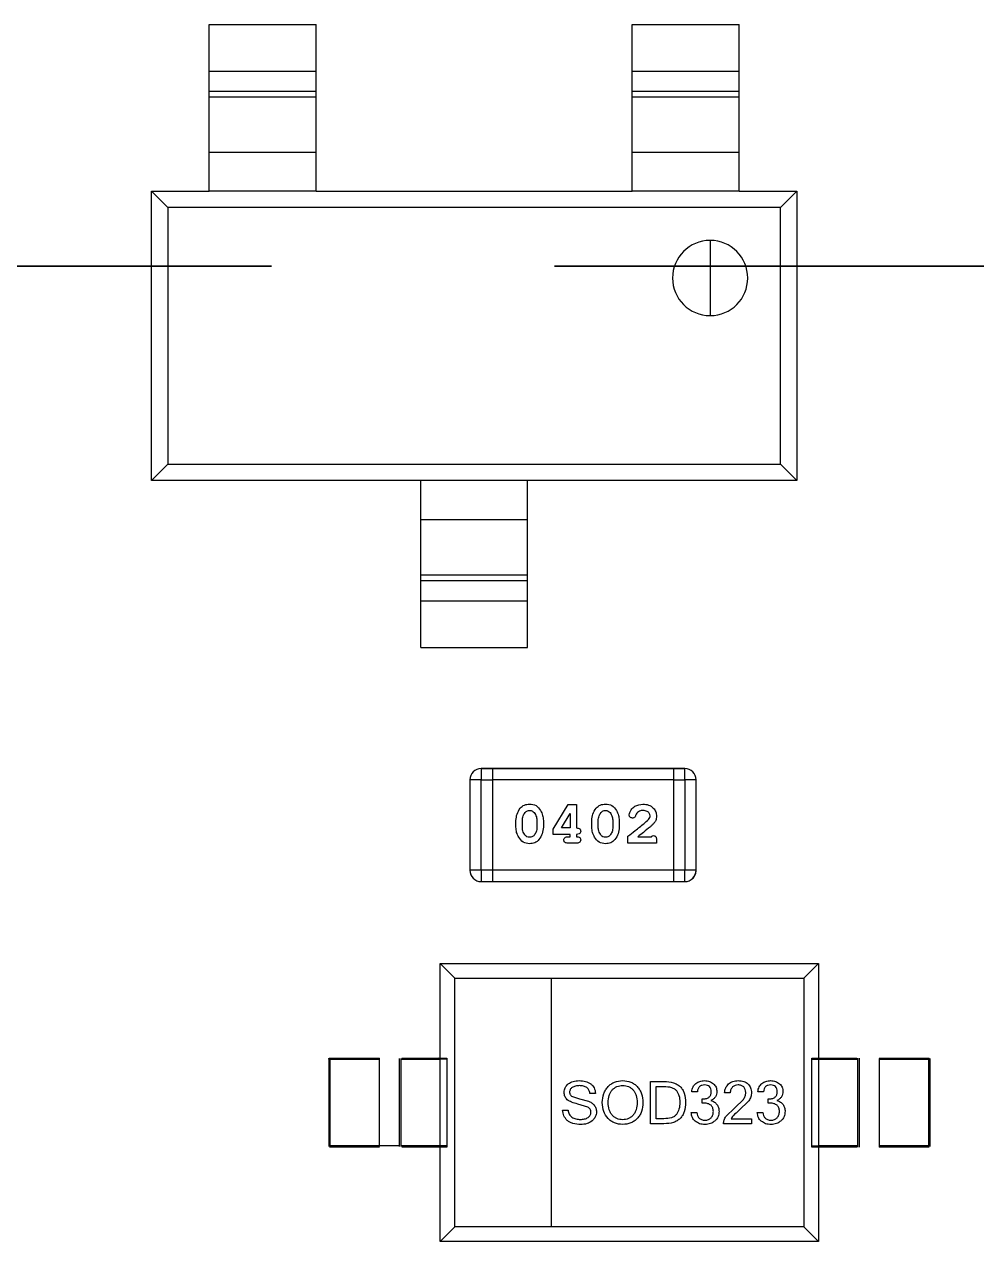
# Model space of a CAD drawing. Header units: millimetres. Extents: x 10 to 419, y 5 to 292.
# Drawn here: x 329.05 to 333.32, y 184.17 to 189.64 of the extents above; entities that cross this region are included whole.
import ezdxf

# ---------------------------------------------------------------- set-up
doc = ezdxf.new("R2010")
doc.units = ezdxf.units.MM
doc.linetypes.add('PHANTOM', pattern=[12.7, 6.35, -1.27, 1.27, -1.27, 1.27, -1.27])

msp = doc.modelspace()

# ---------------------------------------------------------------- linework, layer by layer
at = {"color": 7, "linetype": 'Continuous', "lineweight": 25}
for p, q in [((329.8761, 189.6383), (330.3561, 189.6383)), ((329.8761, 189.4286), (329.8761, 189.6383)), ((330.3561, 189.4286), (330.3561, 189.6383)), ((331.7761, 189.6383), (332.2561, 189.6383)), ((331.7761, 189.4286), (331.7761, 189.6383)), ((332.2561, 189.4286), (332.2561, 189.6383)), ((329.8761, 189.4286), (330.3561, 189.4286)), ((329.8761, 189.3377), (329.8761, 189.4286)), ((330.3561, 189.3377), (330.3561, 189.4286)), ((331.7761, 189.4286), (332.2561, 189.4286)), ((331.7761, 189.3377), (331.7761, 189.4286)), ((332.2561, 189.3377), (332.2561, 189.4286)), ((329.8761, 189.3377), (330.3561, 189.3377)), ((329.8761, 189.3125), (329.8761, 189.3377)), ((330.3561, 189.3125), (330.3561, 189.3377)), ((331.7761, 189.3377), (332.2561, 189.3377)), ((331.7761, 189.3125), (331.7761, 189.3377)), ((332.2561, 189.3125), (332.2561, 189.3377)), ((329.8761, 189.3125), (330.3561, 189.3125)), ((329.8761, 189.0635), (329.8761, 189.3125)), ((330.3561, 189.0635), (330.3561, 189.3125)), ((331.7761, 189.3125), (332.2561, 189.3125)), ((331.7761, 189.0635), (331.7761, 189.3125)), ((332.2561, 189.0635), (332.2561, 189.3125)), ((329.8761, 189.0635), (330.3561, 189.0635)), ((329.8761, 188.8883), (329.8761, 189.0635)), ((330.3561, 188.8883), (330.3561, 189.0635)), ((331.7761, 189.0635), (332.2561, 189.0635)), ((331.7761, 188.8883), (331.7761, 189.0635)), ((332.2561, 188.8883), (332.2561, 189.0635)), ((329.6898, 188.8145), (329.6161, 188.8883)), ((329.6161, 188.8883), (329.8761, 188.8883)), ((329.6161, 187.5883), (329.6161, 188.8883)), ((330.3561, 188.8883), (329.8761, 188.8883)), ((330.3561, 188.8883), (331.7761, 188.8883)), ((332.2561, 188.8883), (331.7761, 188.8883)), ((332.2561, 188.8883), (332.5161, 188.8883)), ((332.5161, 188.8883), (332.4423, 188.8145)), ((332.5161, 188.8883), (332.5161, 187.5883)), ((332.4423, 188.8145), (329.6898, 188.8145)), ((329.6898, 188.8145), (329.6898, 187.6621)), ((332.4423, 187.6621), (332.4423, 188.8145)), ((332.1261, 188.6672), (332.1261, 188.3294)), ((329.6898, 187.6621), (329.6161, 187.5883)), ((329.6898, 187.6621), (332.4423, 187.6621)), ((332.5161, 187.5883), (332.4423, 187.6621)), ((330.8261, 187.5883), (329.6161, 187.5883)), ((331.3061, 187.5883), (330.8261, 187.5883)), ((330.8261, 187.4131), (330.8261, 187.5883)), ((332.5161, 187.5883), (331.3061, 187.5883)), ((331.3061, 187.4131), (331.3061, 187.5883)), ((330.8261, 187.4131), (331.3061, 187.4131)), ((330.8261, 187.1641), (330.8261, 187.4131)), ((331.3061, 187.1641), (331.3061, 187.4131)), ((330.8261, 187.1641), (331.3061, 187.1641)), ((330.8261, 187.1389), (330.8261, 187.1641)), ((331.3061, 187.1389), (331.3061, 187.1641)), ((330.8261, 187.1389), (331.3061, 187.1389)), ((330.8261, 187.048), (330.8261, 187.1389)), ((331.3061, 187.048), (331.3061, 187.1389)), ((330.8261, 187.048), (331.3061, 187.048)), ((330.8261, 186.8383), (330.8261, 187.048)), ((331.3061, 186.8383), (331.3061, 187.048)), ((330.8261, 186.8383), (331.3061, 186.8383)), ((331.0979, 186.2939), (331.0979, 186.2431)), ((331.1487, 186.2939), (331.0979, 186.2939)), ((331.0979, 186.2939), (331.1487, 186.2939)), ((331.9615, 186.2939), (331.1487, 186.2939)), ((331.1487, 186.2939), (331.1487, 186.2431)), ((331.1487, 186.2939), (331.9615, 186.2939)), ((332.0123, 186.2939), (331.9615, 186.2939)), ((331.9615, 186.2939), (331.9615, 186.2431)), ((331.9615, 186.2939), (332.0123, 186.2939)), ((332.0123, 186.2431), (332.0123, 186.2939)), ((331.0979, 186.2431), (331.0471, 186.2431)), ((331.0471, 186.2431), (331.0471, 185.8367)), ((331.0979, 185.8367), (331.0979, 186.2431)), ((331.0979, 186.2431), (331.1487, 186.2431)), ((331.9615, 186.2431), (331.1487, 186.2431)), ((331.1487, 186.2431), (331.1487, 185.8367)), ((331.9615, 186.2431), (332.0123, 186.2431)), ((331.9615, 186.2431), (331.9615, 185.8367)), ((332.0631, 186.2431), (332.0123, 186.2431)), ((332.0123, 186.2431), (332.0123, 185.8367)), ((332.0631, 185.8367), (332.0631, 186.2431)), ((331.4214, 186.022), (331.4884, 186.1317)), ((331.4884, 186.1317), (331.5263, 186.1317)), ((331.5263, 186.1317), (331.5263, 186.0268)), ((331.2536, 186.0304), (331.2536, 186.0599)), ((331.2824, 186.0308), (331.2824, 186.0595)), ((331.348, 186.0595), (331.348, 186.0308)), ((331.3768, 186.0599), (331.3768, 186.0304)), ((331.4577, 186.0268), (331.4974, 186.0919)), ((331.4974, 186.0919), (331.4974, 186.0268)), ((331.5944, 186.0304), (331.5944, 186.0599)), ((331.6233, 186.0308), (331.6233, 186.0595)), ((331.6888, 186.0595), (331.6888, 186.0308)), ((331.7177, 186.0599), (331.7177, 186.0304)), ((331.4214, 185.998), (331.4214, 186.022)), ((331.4974, 185.998), (331.4214, 185.998)), ((331.4974, 186.0268), (331.4577, 186.0268)), ((331.4974, 185.9875), (331.4974, 185.998)), ((331.5263, 185.998), (331.5263, 185.9875)), ((331.4869, 185.9875), (331.4974, 185.9875)), ((331.5263, 185.9586), (331.4869, 185.9586)), ((331.757, 185.9586), (331.757, 185.9901)), ((331.8855, 185.9586), (331.757, 185.9586)), ((331.8016, 185.9875), (331.8619, 185.9875)), ((331.8855, 185.9717), (331.8855, 185.9586)), ((331.0979, 185.8367), (331.0471, 185.8367)), ((331.1487, 185.8367), (331.0979, 185.8367)), ((331.0979, 185.8367), (331.0979, 185.7859)), ((331.9615, 185.8367), (331.1487, 185.8367)), ((331.1487, 185.8367), (331.1487, 185.7859)), ((332.0123, 185.8367), (331.9615, 185.8367)), ((331.9615, 185.8367), (331.9615, 185.7859)), ((332.0631, 185.8367), (332.0123, 185.8367)), ((332.0123, 185.7859), (332.0123, 185.8367)), ((331.0979, 185.7859), (331.1487, 185.7859)), ((331.1487, 185.7859), (331.9615, 185.7859)), ((331.9615, 185.7859), (332.0123, 185.7859)), ((330.9791, 185.3517), (330.913, 185.4178)), ((330.913, 185.4178), (332.613, 185.4178)), ((330.913, 184.9928), (330.913, 185.4178)), ((332.5469, 185.3517), (332.613, 185.4178)), ((332.613, 185.4178), (332.613, 184.9928)), ((330.9791, 185.3517), (331.413, 185.3517)), ((330.9791, 184.2339), (330.9791, 185.3517)), ((331.413, 184.2339), (331.413, 185.3517)), ((331.413, 185.3517), (332.5469, 185.3517)), ((332.5469, 185.3517), (332.5469, 184.2339)), ((330.413, 184.9898), (330.413, 184.5954)), ((330.416, 184.9928), (330.641, 184.9928)), ((330.416, 184.9878), (330.641, 184.9878)), ((330.418, 184.9898), (330.418, 184.5954)), ((330.641, 184.5953), (330.641, 184.9928)), ((330.7285, 184.9903), (330.7285, 184.5953)), ((330.7365, 184.9903), (330.7365, 184.5953)), ((330.7365, 184.9878), (330.9115, 184.9878)), ((330.9115, 184.9878), (330.9065, 184.9928)), ((330.9115, 184.9928), (330.943, 184.9928)), ((330.9115, 184.9903), (330.9115, 184.5942)), ((330.9439, 184.9878), (330.9115, 184.9878)), ((330.913, 184.9878), (330.913, 184.9928)), ((330.943, 184.9928), (330.9439, 184.9878)), ((330.9439, 184.9878), (330.9439, 184.5978)), ((332.5822, 184.9878), (332.583, 184.9928)), ((332.5822, 184.5978), (332.5822, 184.9878)), ((332.5822, 184.9878), (332.6145, 184.9878)), ((332.583, 184.9928), (332.6145, 184.9928)), ((332.6145, 184.5953), (332.6145, 184.9913)), ((332.6145, 184.9878), (332.7895, 184.9878)), ((332.7895, 184.5928), (332.7895, 184.9928)), ((332.7975, 184.5928), (332.7975, 184.9928)), ((332.885, 184.9928), (333.1103, 184.9928)), ((332.885, 184.9903), (332.885, 184.5928)), ((332.885, 184.9878), (333.1103, 184.9878)), ((333.1031, 184.9878), (333.1129, 184.9878)), ((333.108, 184.5958), (333.108, 184.9902)), ((333.113, 184.9902), (333.113, 184.5958)), ((331.858, 184.6973), (331.858, 184.8882)), ((331.858, 184.8882), (331.9185, 184.8882)), ((331.8832, 184.8656), (331.9179, 184.8656)), ((331.8832, 184.72), (331.8832, 184.8656)), ((331.5038, 184.8218), (331.5386, 184.8102)), ((331.5386, 184.8102), (331.579, 184.7992)), ((331.6108, 184.8342), (331.5862, 184.8342)), ((332.0686, 184.8418), (332.0433, 184.8418)), ((332.0897, 184.7904), (332.0897, 184.8095)), ((332.0897, 184.8095), (332.0953, 184.8095)), ((332.2157, 184.8363), (332.1903, 184.8363)), ((332.2362, 184.7698), (332.2757, 184.8069)), ((332.3002, 184.801), (332.2547, 184.7567)), ((332.3653, 184.8418), (332.34, 184.8418)), ((332.3864, 184.8095), (332.392, 184.8095)), ((332.3864, 184.7904), (332.3864, 184.8095)), ((331.4633, 184.7586), (331.4876, 184.7586)), ((331.5773, 184.7722), (331.5311, 184.7863)), ((332.0409, 184.7477), (332.0663, 184.7477)), ((332.0991, 184.7904), (332.0897, 184.7904)), ((332.1965, 184.7307), (332.2362, 184.7698)), ((332.3376, 184.7477), (332.363, 184.7477)), ((332.3958, 184.7904), (332.3864, 184.7904)), ((331.9185, 184.6973), (331.858, 184.6973)), ((331.9179, 184.72), (331.8832, 184.72)), ((332.3122, 184.6973), (332.1857, 184.6973)), ((332.22, 184.72), (332.3122, 184.72)), ((332.3122, 184.72), (332.3122, 184.6973)), ((330.4229, 184.5978), (330.4131, 184.5978)), ((330.641, 184.5978), (330.4157, 184.5978)), ((330.641, 184.5928), (330.4157, 184.5928)), ((330.7285, 184.5978), (330.641, 184.5978)), ((330.9115, 184.5978), (330.7365, 184.5978)), ((330.9439, 184.5978), (330.9115, 184.5978)), ((330.943, 184.5928), (330.9115, 184.5928)), ((330.913, 184.5928), (330.913, 184.5978)), ((330.913, 184.1678), (330.913, 184.5928)), ((330.9439, 184.5978), (330.943, 184.5928)), ((332.583, 184.5928), (332.5822, 184.5978)), ((332.5822, 184.5978), (332.6145, 184.5978)), ((332.6145, 184.5928), (332.583, 184.5928)), ((332.613, 184.5928), (332.613, 184.1678)), ((332.7895, 184.5978), (332.6145, 184.5978)), ((333.11, 184.5978), (332.885, 184.5978)), ((333.11, 184.5928), (332.885, 184.5928)), ((333.1031, 184.5978), (333.1129, 184.5978)), ((330.913, 184.1678), (330.9791, 184.2339)), ((331.413, 184.2339), (330.9791, 184.2339)), ((332.5469, 184.2339), (331.413, 184.2339)), ((332.5469, 184.2339), (332.613, 184.1678)), ((332.613, 184.1678), (330.913, 184.1678))]:
    msp.add_line(p, q, dxfattribs=at)
at = {"color": 7, "linetype": 'PHANTOM', "lineweight": 35}
msp.add_line((413.9762, 188.5511), (17.1762, 188.5511), dxfattribs=at)
at = {"color": 7, "linetype": 'Continuous', "lineweight": 25}
for centre, radius, start, end in [((332.1261, 188.4983), 0.1689, 90, 270), ((332.1261, 188.4983), 0.1689, 270, 90), ((331.0979, 186.2431), 0.0508, 90, 180), ((331.0979, 186.2431), 0.0508, 90, 180), ((332.0123, 186.2431), 0.0508, 0, 90), ((332.0123, 186.2431), 0.0508, 0, 90), ((331.0979, 185.8367), 0.0508, 180, 270), ((332.0123, 185.8367), 0.0508, 270, 0)]:
    msp.add_arc(centre, radius, start, end, dxfattribs=at)
for points, knots in [([(331.2536, 186.0599), (331.2547, 186.0699), (331.257, 186.0899), (331.2706, 186.1148), (331.2911, 186.1321), (331.307, 186.1336), (331.3149, 186.1343)], [0, 0, 0, 0, 0.2802329, 0.5607804, 0.7801634, 1, 1, 1, 1]), ([(331.2536, 186.0599), (331.2547, 186.0699), (331.257, 186.0899), (331.2706, 186.1148), (331.2911, 186.1321), (331.307, 186.1336), (331.3149, 186.1343)], [0, 0, 0, 0, 0.280233, 0.56078, 0.780163, 1, 1, 1, 1]), ([(331.3149, 186.1343), (331.3252, 186.1331), (331.3458, 186.1308), (331.3636, 186.1069), (331.3749, 186.0838), (331.3762, 186.0679), (331.3768, 186.0599)], [0, 0, 0, 0, 0.278653, 0.558132, 0.779122, 1, 1, 1, 1]), ([(331.3149, 186.1343), (331.3252, 186.1331), (331.3458, 186.1308), (331.3636, 186.1069), (331.3749, 186.0838), (331.3762, 186.0679), (331.3768, 186.0599)], [0, 0, 0, 0, 0.278653, 0.558132, 0.779122, 1, 1, 1, 1]), ([(331.5944, 186.0599), (331.5956, 186.0699), (331.5978, 186.0899), (331.6114, 186.1148), (331.6319, 186.1321), (331.6478, 186.1336), (331.6558, 186.1343)], [0, 0, 0, 0, 0.280233, 0.56078, 0.780163, 1, 1, 1, 1]), ([(331.5944, 186.0599), (331.5956, 186.0699), (331.5978, 186.0899), (331.6114, 186.1148), (331.6319, 186.1321), (331.6478, 186.1336), (331.6558, 186.1343)], [0, 0, 0, 0, 0.280233, 0.56078, 0.780163, 1, 1, 1, 1]), ([(331.6558, 186.1343), (331.6661, 186.1331), (331.6867, 186.1308), (331.7044, 186.1069), (331.7158, 186.0838), (331.717, 186.0679), (331.7177, 186.0599)], [0, 0, 0, 0, 0.2786531, 0.5581323, 0.7791225, 1, 1, 1, 1]), ([(331.6558, 186.1343), (331.6661, 186.1331), (331.6867, 186.1308), (331.7044, 186.1069), (331.7158, 186.0838), (331.717, 186.0679), (331.7177, 186.0599)], [0, 0, 0, 0, 0.278653, 0.558132, 0.779122, 1, 1, 1, 1]), ([(331.7622, 186.0854), (331.7644, 186.0932), (331.7687, 186.1088), (331.7909, 186.1294), (331.8117, 186.1325), (331.8243, 186.1343)], [0, 0, 0, 0, 0.279813, 0.560624, 1, 1, 1, 1]), ([(331.8243, 186.1343), (331.8329, 186.1336), (331.8501, 186.1322), (331.8703, 186.1183), (331.8834, 186.0999), (331.8848, 186.0864), (331.8855, 186.0797)], [0, 0, 0, 0, 0.280289, 0.559837, 0.779945, 1, 1, 1, 1]), ([(331.2824, 186.0595), (331.2829, 186.0669), (331.2838, 186.0801), (331.2912, 186.091), (331.2945, 186.0958)], [0, 0, 0, 0, 0.559873, 1, 1, 1, 1]), ([(331.2945, 186.0958), (331.2978, 186.0989), (331.3036, 186.1045), (331.3116, 186.1052), (331.3151, 186.1055)], [0, 0, 0, 0, 0.558894, 1, 1, 1, 1]), ([(331.3151, 186.1055), (331.3195, 186.1051), (331.3273, 186.1044), (331.3329, 186.099), (331.3353, 186.0967)], [0, 0, 0, 0, 0.559719, 1, 1, 1, 1]), ([(331.3353, 186.0967), (331.3394, 186.0903), (331.3468, 186.0789), (331.3476, 186.0654), (331.348, 186.0595)], [0, 0, 0, 0, 0.5592349, 1, 1, 1, 1]), ([(331.6233, 186.0595), (331.6238, 186.0669), (331.6247, 186.0801), (331.6321, 186.091), (331.6354, 186.0958)], [0, 0, 0, 0, 0.559873, 1, 1, 1, 1]), ([(331.6354, 186.0958), (331.6386, 186.0989), (331.6445, 186.1045), (331.6524, 186.1052), (331.656, 186.1055)], [0, 0, 0, 0, 0.558894, 1, 1, 1, 1]), ([(331.656, 186.1055), (331.6603, 186.1051), (331.6681, 186.1044), (331.6737, 186.099), (331.6762, 186.0967)], [0, 0, 0, 0, 0.5597193, 1, 1, 1, 1]), ([(331.6762, 186.0967), (331.6803, 186.0903), (331.6876, 186.0789), (331.6885, 186.0654), (331.6888, 186.0595)], [0, 0, 0, 0, 0.559235, 1, 1, 1, 1]), ([(331.757, 185.9901), (331.7676, 185.9983), (331.7852, 186.0118), (331.8093, 186.031), (331.8296, 186.0473), (331.8423, 186.0591), (331.8487, 186.0651)], [0, 0, 0, 0, 0.3400314, 0.5600511, 0.7800684, 1, 1, 1, 1]), ([(331.757, 185.9901), (331.7676, 185.9983), (331.7852, 186.0118), (331.8093, 186.031), (331.8296, 186.0473), (331.8423, 186.0591), (331.8487, 186.0651)], [0, 0, 0, 0, 0.340031, 0.560051, 0.780068, 1, 1, 1, 1]), ([(331.7769, 186.0714), (331.7748, 186.0716), (331.7706, 186.0721), (331.7659, 186.0759), (331.7628, 186.0805), (331.7624, 186.0838), (331.7622, 186.0854)], [0, 0, 0, 0, 0.279504, 0.559316, 0.779773, 1, 1, 1, 1]), ([(331.7911, 186.0823), (331.7904, 186.0806), (331.7891, 186.0773), (331.7856, 186.0735), (331.7812, 186.0716), (331.7784, 186.0715), (331.7769, 186.0714)], [0, 0, 0, 0, 0.280502, 0.559573, 0.77954, 1, 1, 1, 1]), ([(331.7993, 186.0965), (331.7973, 186.0941), (331.7938, 186.0898), (331.7919, 186.0846), (331.7911, 186.0823)], [0, 0, 0, 0, 0.559298, 1, 1, 1, 1]), ([(331.8241, 186.1055), (331.819, 186.1051), (331.8099, 186.1043), (331.8026, 186.0989), (331.7993, 186.0965)], [0, 0, 0, 0, 0.559769, 1, 1, 1, 1]), ([(331.8566, 186.0812), (331.8557, 186.0854), (331.8539, 186.0937), (331.8415, 186.1037), (331.8307, 186.1048), (331.8241, 186.1055)], [0, 0, 0, 0, 0.278618, 0.559765, 1, 1, 1, 1]), ([(331.8487, 186.0651), (331.851, 186.0677), (331.8552, 186.0724), (331.8562, 186.0785), (331.8566, 186.0812)], [0, 0, 0, 0, 0.560979, 1, 1, 1, 1]), ([(331.8855, 186.0797), (331.8848, 186.0732), (331.8838, 186.0625), (331.8755, 186.0499), (331.8669, 186.0409), (331.8606, 186.0353), (331.8575, 186.0325)], [0, 0, 0, 0, 0.338889, 0.558801, 0.779364, 1, 1, 1, 1]), ([(331.3153, 185.956), (331.305, 185.9572), (331.2844, 185.9595), (331.2667, 185.9834), (331.2554, 186.0066), (331.2542, 186.0224), (331.2536, 186.0304)], [0, 0, 0, 0, 0.278665, 0.558122, 0.779114, 1, 1, 1, 1]), ([(331.2952, 185.9937), (331.291, 186), (331.2836, 186.0114), (331.2828, 186.0249), (331.2824, 186.0308)], [0, 0, 0, 0, 0.559159, 1, 1, 1, 1]), ([(331.2952, 185.9937), (331.291, 186), (331.2836, 186.0114), (331.2828, 186.0249), (331.2824, 186.0308)], [0, 0, 0, 0, 0.559159, 1, 1, 1, 1]), ([(331.3768, 186.0304), (331.3757, 186.0204), (331.3734, 186.0004), (331.3598, 185.9754), (331.3392, 185.9583), (331.3233, 185.9568), (331.3153, 185.956)], [0, 0, 0, 0, 0.280233, 0.560818, 0.780182, 1, 1, 1, 1]), ([(331.348, 186.0308), (331.3474, 186.0234), (331.3465, 186.0102), (331.3391, 185.9993), (331.3359, 185.9945)], [0, 0, 0, 0, 0.559888, 1, 1, 1, 1]), ([(331.348, 186.0308), (331.3474, 186.0234), (331.3465, 186.0102), (331.3391, 185.9993), (331.3359, 185.9945)], [0, 0, 0, 0, 0.559888, 1, 1, 1, 1]), ([(331.5263, 186.0268), (331.5287, 186.0267), (331.5337, 186.0265), (331.5401, 186.0236), (331.544, 186.0182), (331.5444, 186.0143), (331.5446, 186.0124)], [0, 0, 0, 0, 0.280975, 0.560088, 0.779862, 1, 1, 1, 1]), ([(331.5446, 186.0124), (331.5443, 186.0099), (331.5437, 186.0049), (331.5367, 185.9984), (331.5302, 185.9981), (331.5263, 185.998)], [0, 0, 0, 0, 0.280064, 0.559335, 1, 1, 1, 1]), ([(331.6562, 185.956), (331.6459, 185.9572), (331.6253, 185.9595), (331.6075, 185.9834), (331.5963, 186.0066), (331.595, 186.0224), (331.5944, 186.0304)], [0, 0, 0, 0, 0.278665, 0.558122, 0.779114, 1, 1, 1, 1]), ([(331.636, 185.9937), (331.6319, 186), (331.6245, 186.0114), (331.6236, 186.0249), (331.6233, 186.0308)], [0, 0, 0, 0, 0.559159, 1, 1, 1, 1]), ([(331.636, 185.9937), (331.6319, 186), (331.6245, 186.0114), (331.6236, 186.0249), (331.6233, 186.0308)], [0, 0, 0, 0, 0.559159, 1, 1, 1, 1]), ([(331.7177, 186.0304), (331.7165, 186.0204), (331.7143, 186.0004), (331.7006, 185.9754), (331.68, 185.9583), (331.6641, 185.9568), (331.6562, 185.956)], [0, 0, 0, 0, 0.280233, 0.560818, 0.780182, 1, 1, 1, 1]), ([(331.6888, 186.0308), (331.6883, 186.0234), (331.6874, 186.0102), (331.68, 185.9993), (331.6767, 185.9945)], [0, 0, 0, 0, 0.559888, 1, 1, 1, 1]), ([(331.6888, 186.0308), (331.6883, 186.0234), (331.6874, 186.0102), (331.68, 185.9993), (331.6767, 185.9945)], [0, 0, 0, 0, 0.559888, 1, 1, 1, 1]), ([(331.8575, 186.0325), (331.8472, 186.024), (331.8288, 186.0087), (331.8099, 185.994), (331.8016, 185.9875)], [0, 0, 0, 0, 0.559982, 1, 1, 1, 1]), ([(331.3154, 185.9849), (331.311, 185.9852), (331.3032, 185.9859), (331.2976, 185.9913), (331.2952, 185.9937)], [0, 0, 0, 0, 0.559767, 1, 1, 1, 1]), ([(331.3154, 185.9849), (331.311, 185.9852), (331.3032, 185.9859), (331.2976, 185.9913), (331.2952, 185.9937)], [0, 0, 0, 0, 0.559767, 1, 1, 1, 1]), ([(331.3359, 185.9945), (331.3326, 185.9914), (331.3268, 185.9858), (331.3189, 185.9852), (331.3154, 185.9849)], [0, 0, 0, 0, 0.55887, 1, 1, 1, 1]), ([(331.3359, 185.9945), (331.3326, 185.9914), (331.3268, 185.9858), (331.3189, 185.9852), (331.3154, 185.9849)], [0, 0, 0, 0, 0.55887, 1, 1, 1, 1]), ([(331.4686, 185.9731), (331.4689, 185.9755), (331.4695, 185.9805), (331.4765, 185.9869), (331.483, 185.9873), (331.4869, 185.9875)], [0, 0, 0, 0, 0.280041, 0.559337, 1, 1, 1, 1]), ([(331.4869, 185.9586), (331.4845, 185.9587), (331.4795, 185.9589), (331.473, 185.9618), (331.4692, 185.9672), (331.4688, 185.9711), (331.4686, 185.9731)], [0, 0, 0, 0, 0.280947, 0.560058, 0.77987, 1, 1, 1, 1]), ([(331.5263, 185.9875), (331.5287, 185.9874), (331.5337, 185.9872), (331.5401, 185.9843), (331.544, 185.9789), (331.5444, 185.975), (331.5446, 185.9731)], [0, 0, 0, 0, 0.280975, 0.560088, 0.779862, 1, 1, 1, 1]), ([(331.5446, 185.9731), (331.5443, 185.9706), (331.5437, 185.9656), (331.5367, 185.9591), (331.5302, 185.9588), (331.5263, 185.9586)], [0, 0, 0, 0, 0.2800636, 0.5593346, 1, 1, 1, 1]), ([(331.6562, 185.9849), (331.6519, 185.9852), (331.644, 185.9859), (331.6385, 185.9913), (331.636, 185.9937)], [0, 0, 0, 0, 0.559767, 1, 1, 1, 1]), ([(331.6562, 185.9849), (331.6519, 185.9852), (331.644, 185.9859), (331.6385, 185.9913), (331.636, 185.9937)], [0, 0, 0, 0, 0.559767, 1, 1, 1, 1]), ([(331.6767, 185.9945), (331.6735, 185.9914), (331.6677, 185.9858), (331.6598, 185.9852), (331.6562, 185.9849)], [0, 0, 0, 0, 0.55887, 1, 1, 1, 1]), ([(331.6767, 185.9945), (331.6735, 185.9914), (331.6677, 185.9858), (331.6598, 185.9852), (331.6562, 185.9849)], [0, 0, 0, 0, 0.55887, 1, 1, 1, 1]), ([(331.8619, 185.9875), (331.8633, 185.989), (331.8659, 185.9916), (331.8695, 185.9924), (331.871, 185.9927)], [0, 0, 0, 0, 0.56148, 1, 1, 1, 1]), ([(331.8619, 185.9875), (331.8633, 185.989), (331.8659, 185.9916), (331.8695, 185.9924), (331.871, 185.9927)], [0, 0, 0, 0, 0.56148, 1, 1, 1, 1]), ([(331.871, 185.9927), (331.8735, 185.9924), (331.8771, 185.992), (331.881, 185.9889), (331.8852, 185.983), (331.8853, 185.9767), (331.8855, 185.9717)], [0, 0, 0, 0, 0.2491976, 0.3747889, 0.5005875, 1, 1, 1, 1]), ([(331.871, 185.9927), (331.8735, 185.9924), (331.8771, 185.992), (331.881, 185.9889), (331.8852, 185.983), (331.8853, 185.9767), (331.8855, 185.9717)], [0, 0, 0, 0, 0.2491976, 0.3747889, 0.5005875, 1, 1, 1, 1]), ([(332.031, 185.7896), (332.0313, 185.7897), (332.0351, 185.7908), (332.0415, 185.7949), (332.0495, 185.8016), (332.0557, 185.8099), (332.0601, 185.8189), (332.0626, 185.8281), (332.0629, 185.8339), (332.0631, 185.8367)], [0, 0, 0, 0, 0.017775, 0.191787, 0.36605, 0.537057, 0.701169, 0.855769, 1, 1, 1, 1]), ([(330.413, 184.9878), (330.4131, 184.9884), (330.4132, 184.9894), (330.4138, 184.9905), (330.4145, 184.9913), (330.4153, 184.992), (330.4164, 184.9926), (330.4174, 184.9927), (330.418, 184.9928)], [0, 0, 0, 0, 0.239457, 0.368361, 0.5, 0.631639, 0.760543, 1, 1, 1, 1]), ([(330.418, 184.9878), (330.4174, 184.9878), (330.4164, 184.9878), (330.4153, 184.9878), (330.4145, 184.9878), (330.4138, 184.9878), (330.4132, 184.9878), (330.4131, 184.9878), (330.413, 184.9878)], [0, 0, 0, 0, 0.239457, 0.368361, 0.5, 0.631639, 0.760543, 1, 1, 1, 1]), ([(330.418, 184.9928), (330.418, 184.9927), (330.418, 184.9926), (330.418, 184.992), (330.418, 184.9913), (330.418, 184.9905), (330.418, 184.9894), (330.418, 184.9884), (330.418, 184.9878)], [0, 0, 0, 0, 0.239457, 0.368361, 0.5, 0.631639, 0.760543, 1, 1, 1, 1]), ([(330.7415, 184.9928), (330.7443, 184.9928), (330.7499, 184.9928), (330.7897, 184.9928), (330.8448, 184.9928), (330.8891, 184.9928), (330.9115, 184.9928)], [0, 0, 0, 0, 0.249761, 0.499759, 0.747024, 1, 1, 1, 1]), ([(332.6145, 184.9928), (332.6366, 184.9928), (332.6808, 184.9928), (332.736, 184.9928), (332.7765, 184.9928), (332.7818, 184.9928), (332.7845, 184.9928)], [0, 0, 0, 0, 0.249761, 0.499759, 0.747024, 1, 1, 1, 1]), ([(333.108, 184.9928), (333.108, 184.9927), (333.1081, 184.9926), (333.1084, 184.9919), (333.1087, 184.9912), (333.109, 184.9907), (333.1094, 184.9901), (333.1098, 184.9896), (333.1103, 184.9891), (333.1109, 184.9887), (333.1114, 184.9884), (333.1121, 184.988), (333.1128, 184.9878), (333.113, 184.9878), (333.113, 184.9878)], [0, 0, 0, 0, 0.1359589, 0.2663323, 0.327837, 0.3864671, 0.4426667, 0.4973661, 0.5518595, 0.607569, 0.6657452, 0.7272015, 0.859547, 1, 1, 1, 1]), ([(331.4699, 184.8386), (331.4702, 184.8423), (331.4707, 184.8495), (331.4745, 184.8598), (331.4803, 184.8691), (331.4857, 184.8741), (331.4885, 184.8766)], [0, 0, 0, 0, 0.2534315, 0.4963927, 0.7412245, 1, 1, 1, 1]), ([(331.4885, 184.8766), (331.4955, 184.8809), (331.5106, 184.8899), (331.5283, 184.8909), (331.5377, 184.8915)], [0, 0, 0, 0, 0.468216, 1, 1, 1, 1]), ([(331.5061, 184.8609), (331.5044, 184.8595), (331.5012, 184.8567), (331.4977, 184.8516), (331.4953, 184.8459), (331.4948, 184.8419), (331.4945, 184.8398)], [0, 0, 0, 0, 0.261735, 0.507784, 0.749801, 1, 1, 1, 1]), ([(331.5387, 184.8688), (331.5326, 184.8685), (331.5212, 184.868), (331.5109, 184.8631), (331.5061, 184.8609)], [0, 0, 0, 0, 0.535871, 1, 1, 1, 1]), ([(331.5377, 184.8915), (331.5476, 184.891), (331.5662, 184.89), (331.5823, 184.8808), (331.5898, 184.8765)], [0, 0, 0, 0, 0.532961, 1, 1, 1, 1]), ([(331.5862, 184.8342), (331.5851, 184.8394), (331.5835, 184.847), (331.5776, 184.8552), (331.5702, 184.862), (331.5569, 184.8677), (331.5452, 184.8684), (331.5387, 184.8688)], [0, 0, 0, 0, 0.240455, 0.351132, 0.461987, 0.703757, 1, 1, 1, 1]), ([(331.5898, 184.8765), (331.5928, 184.8739), (331.5988, 184.8686), (331.6052, 184.8584), (331.6095, 184.8468), (331.6104, 184.8385), (331.6108, 184.8342)], [0, 0, 0, 0, 0.246157, 0.486721, 0.734166, 1, 1, 1, 1]), ([(331.6417, 184.7927), (331.6428, 184.8064), (331.6445, 184.8263), (331.6556, 184.8501), (331.6634, 184.8596), (331.6673, 184.8644)], [0, 0, 0, 0, 0.523011, 0.762924, 1, 1, 1, 1]), ([(331.6673, 184.8644), (331.6718, 184.8685), (331.6806, 184.8766), (331.7023, 184.8883), (331.7207, 184.8902), (331.7332, 184.8915)], [0, 0, 0, 0, 0.24805, 0.490819, 1, 1, 1, 1]), ([(331.6678, 184.7927), (331.6686, 184.8037), (331.6697, 184.8194), (331.6777, 184.8384), (331.6834, 184.8459), (331.6863, 184.8496)], [0, 0, 0, 0, 0.535502, 0.772586, 1, 1, 1, 1]), ([(331.6863, 184.8496), (331.6894, 184.8526), (331.6957, 184.8586), (331.7113, 184.8674), (331.7245, 184.8689), (331.7335, 184.8699)], [0, 0, 0, 0, 0.251006, 0.494544, 1, 1, 1, 1]), ([(331.7332, 184.8915), (331.7456, 184.8902), (331.764, 184.8883), (331.7857, 184.8766), (331.7944, 184.8685), (331.7989, 184.8644)], [0, 0, 0, 0, 0.509096, 0.751862, 1, 1, 1, 1]), ([(331.7335, 184.8699), (331.7423, 184.8689), (331.7554, 184.8674), (331.7707, 184.8586), (331.7769, 184.8526), (331.78, 184.8496)], [0, 0, 0, 0, 0.503777, 0.747679, 1, 1, 1, 1]), ([(331.78, 184.8496), (331.7828, 184.8459), (331.7885, 184.8384), (331.7963, 184.8194), (331.7975, 184.8036), (331.7982, 184.7927)], [0, 0, 0, 0, 0.2269177, 0.4639187, 1, 1, 1, 1]), ([(331.7989, 184.8644), (331.8027, 184.8596), (331.8106, 184.8501), (331.8216, 184.8262), (331.8233, 184.8064), (331.8244, 184.7927)], [0, 0, 0, 0, 0.236879, 0.476756, 1, 1, 1, 1]), ([(331.9179, 184.8656), (331.9297, 184.8649), (331.9461, 184.864), (331.9653, 184.8558), (331.9717, 184.8497), (331.9747, 184.8468)], [0, 0, 0, 0, 0.569869, 0.796521, 1, 1, 1, 1]), ([(331.9185, 184.8882), (331.9329, 184.8874), (331.9535, 184.8861), (331.9776, 184.8755), (331.9917, 184.8649), (332.0026, 184.8512), (332.0136, 184.8278), (332.0149, 184.8078), (332.0158, 184.7938)], [0, 0, 0, 0, 0.276616, 0.394585, 0.505378, 0.615376, 0.731096, 1, 1, 1, 1]), ([(332.0433, 184.8418), (332.0448, 184.8491), (332.047, 184.8597), (332.0545, 184.8718), (332.0594, 184.8765), (332.0618, 184.8788)], [0, 0, 0, 0, 0.522286, 0.762255, 1, 1, 1, 1]), ([(332.0618, 184.8788), (332.0676, 184.8824), (332.0794, 184.8899), (332.0934, 184.8909), (332.1007, 184.8915)], [0, 0, 0, 0, 0.483227, 1, 1, 1, 1]), ([(332.1011, 184.8722), (332.0968, 184.8718), (332.0905, 184.8713), (332.083, 184.8679), (332.0784, 184.8645), (332.0747, 184.8601), (332.0706, 184.8527), (332.0694, 184.8463), (332.0686, 184.8418)], [0, 0, 0, 0, 0.263852, 0.380911, 0.493693, 0.607376, 0.727022, 1, 1, 1, 1]), ([(332.1007, 184.8915), (332.1085, 184.8909), (332.1233, 184.89), (332.1355, 184.8816), (332.1413, 184.8776)], [0, 0, 0, 0, 0.527365, 1, 1, 1, 1]), ([(332.1232, 184.8646), (332.1201, 184.8667), (332.1134, 184.8711), (332.1054, 184.8718), (332.1011, 184.8722)], [0, 0, 0, 0, 0.468268, 1, 1, 1, 1]), ([(332.131, 184.8424), (332.1307, 184.8467), (332.1299, 184.8548), (332.1254, 184.8615), (332.1232, 184.8646)], [0, 0, 0, 0, 0.533543, 1, 1, 1, 1]), ([(332.1413, 184.8776), (332.1436, 184.8752), (332.148, 184.8704), (332.1546, 184.8586), (332.1557, 184.8486), (332.1564, 184.8418)], [0, 0, 0, 0, 0.24945, 0.492675, 1, 1, 1, 1]), ([(332.1903, 184.8363), (332.1916, 184.8441), (332.194, 184.8592), (332.204, 184.8708), (332.2088, 184.8764)], [0, 0, 0, 0, 0.514908, 1, 1, 1, 1]), ([(332.2088, 184.8764), (332.215, 184.8807), (332.228, 184.8898), (332.2438, 184.8909), (332.2521, 184.8915)], [0, 0, 0, 0, 0.476596, 1, 1, 1, 1]), ([(332.2271, 184.8631), (332.2243, 184.8594), (332.2181, 184.8515), (332.2165, 184.8415), (332.2157, 184.8363)], [0, 0, 0, 0, 0.468818, 1, 1, 1, 1]), ([(332.2516, 184.8722), (332.2471, 184.8717), (332.2382, 184.8706), (332.2308, 184.8656), (332.2271, 184.8631)], [0, 0, 0, 0, 0.505946, 1, 1, 1, 1]), ([(332.2773, 184.8632), (332.2736, 184.8657), (332.2659, 184.8709), (332.2566, 184.8718), (332.2516, 184.8722)], [0, 0, 0, 0, 0.4698463, 1, 1, 1, 1]), ([(332.2521, 184.8915), (332.2606, 184.8908), (332.2729, 184.8898), (332.2876, 184.8832), (332.2933, 184.8785), (332.2962, 184.8762)], [0, 0, 0, 0, 0.53321, 0.770464, 1, 1, 1, 1]), ([(332.2864, 184.8383), (332.2859, 184.8431), (332.285, 184.8522), (332.2798, 184.8596), (332.2773, 184.8632)], [0, 0, 0, 0, 0.525207, 1, 1, 1, 1]), ([(332.2962, 184.8762), (332.3006, 184.8706), (332.3096, 184.8594), (332.311, 184.8451), (332.3117, 184.8378)], [0, 0, 0, 0, 0.4924649, 1, 1, 1, 1]), ([(332.34, 184.8418), (332.3415, 184.8491), (332.3436, 184.8597), (332.3512, 184.8718), (332.3561, 184.8765), (332.3585, 184.8788)], [0, 0, 0, 0, 0.522286, 0.762255, 1, 1, 1, 1]), ([(332.3585, 184.8788), (332.3642, 184.8824), (332.3761, 184.8899), (332.3901, 184.8909), (332.3973, 184.8915)], [0, 0, 0, 0, 0.483227, 1, 1, 1, 1]), ([(332.3978, 184.8722), (332.3935, 184.8718), (332.3871, 184.8713), (332.3797, 184.8679), (332.3751, 184.8645), (332.3714, 184.8601), (332.3673, 184.8527), (332.3661, 184.8463), (332.3653, 184.8418)], [0, 0, 0, 0, 0.263852, 0.380911, 0.493693, 0.607376, 0.727022, 1, 1, 1, 1]), ([(332.3973, 184.8915), (332.4052, 184.8909), (332.42, 184.89), (332.4322, 184.8816), (332.438, 184.8776)], [0, 0, 0, 0, 0.527365, 1, 1, 1, 1]), ([(332.4199, 184.8646), (332.4168, 184.8667), (332.4101, 184.8711), (332.4021, 184.8718), (332.3978, 184.8722)], [0, 0, 0, 0, 0.468268, 1, 1, 1, 1]), ([(332.4277, 184.8424), (332.4273, 184.8467), (332.4266, 184.8548), (332.422, 184.8615), (332.4199, 184.8646)], [0, 0, 0, 0, 0.533543, 1, 1, 1, 1]), ([(332.438, 184.8776), (332.4402, 184.8752), (332.4447, 184.8704), (332.4513, 184.8586), (332.4524, 184.8486), (332.4531, 184.8418)], [0, 0, 0, 0, 0.24945, 0.492675, 1, 1, 1, 1]), ([(331.4842, 184.8057), (331.4801, 184.8104), (331.472, 184.82), (331.4706, 184.8324), (331.4699, 184.8386)], [0, 0, 0, 0, 0.500934, 1, 1, 1, 1]), ([(331.5311, 184.7863), (331.5217, 184.7885), (331.505, 184.7924), (331.4905, 184.8016), (331.4842, 184.8057)], [0, 0, 0, 0, 0.563286, 1, 1, 1, 1]), ([(331.4945, 184.8398), (331.4947, 184.838), (331.4951, 184.8344), (331.497, 184.8295), (331.4998, 184.8251), (331.5025, 184.8229), (331.5038, 184.8218)], [0, 0, 0, 0, 0.264203, 0.510667, 0.751593, 1, 1, 1, 1]), ([(331.579, 184.7992), (331.5838, 184.797), (331.5932, 184.7927), (331.6008, 184.7857), (331.6047, 184.7822)], [0, 0, 0, 0, 0.501903, 1, 1, 1, 1]), ([(331.9747, 184.8468), (331.979, 184.8394), (331.9885, 184.823), (331.9893, 184.8041), (331.9897, 184.7938)], [0, 0, 0, 0, 0.456571, 1, 1, 1, 1]), ([(332.0953, 184.8095), (332.1005, 184.8099), (332.108, 184.8104), (332.1168, 184.8141), (332.122, 184.8178), (332.126, 184.8225), (332.1301, 184.8306), (332.1306, 184.8376), (332.131, 184.8424)], [0, 0, 0, 0, 0.282653, 0.402858, 0.514856, 0.624674, 0.738684, 1, 1, 1, 1]), ([(332.1498, 184.8187), (332.1471, 184.8154), (332.1416, 184.8084), (332.1337, 184.8043), (332.1297, 184.8021)], [0, 0, 0, 0, 0.483006, 1, 1, 1, 1]), ([(332.1297, 184.8021), (332.135, 184.8001), (332.1453, 184.7963), (332.1529, 184.7883), (332.1566, 184.7844)], [0, 0, 0, 0, 0.512491, 1, 1, 1, 1]), ([(332.1564, 184.8418), (332.156, 184.8378), (332.1552, 184.8297), (332.1516, 184.8224), (332.1498, 184.8187)], [0, 0, 0, 0, 0.495253, 1, 1, 1, 1]), ([(332.2757, 184.8069), (332.2786, 184.8117), (332.2845, 184.8214), (332.2858, 184.8327), (332.2864, 184.8383)], [0, 0, 0, 0, 0.499556, 1, 1, 1, 1]), ([(332.3117, 184.8378), (332.3112, 184.8312), (332.3101, 184.818), (332.3035, 184.8066), (332.3002, 184.801)], [0, 0, 0, 0, 0.508055, 1, 1, 1, 1]), ([(332.392, 184.8095), (332.3972, 184.8099), (332.4047, 184.8104), (332.4135, 184.8141), (332.4186, 184.8178), (332.4227, 184.8225), (332.4267, 184.8306), (332.4273, 184.8376), (332.4277, 184.8424)], [0, 0, 0, 0, 0.282653, 0.402858, 0.514856, 0.624674, 0.738684, 1, 1, 1, 1]), ([(332.4465, 184.8187), (332.4438, 184.8154), (332.4383, 184.8084), (332.4304, 184.8043), (332.4263, 184.8021)], [0, 0, 0, 0, 0.483006, 1, 1, 1, 1]), ([(332.4263, 184.8021), (332.4316, 184.8001), (332.442, 184.7963), (332.4496, 184.7883), (332.4533, 184.7844)], [0, 0, 0, 0, 0.512491, 1, 1, 1, 1]), ([(332.4531, 184.8418), (332.4527, 184.8378), (332.4519, 184.8297), (332.4483, 184.8224), (332.4465, 184.8187)], [0, 0, 0, 0, 0.495253, 1, 1, 1, 1]), ([(331.4843, 184.7122), (331.4785, 184.7187), (331.4667, 184.7321), (331.4644, 184.7497), (331.4633, 184.7586)], [0, 0, 0, 0, 0.492803, 1, 1, 1, 1]), ([(331.4876, 184.7586), (331.4881, 184.7554), (331.4891, 184.7492), (331.4928, 184.7406), (331.4982, 184.733), (331.5029, 184.7291), (331.5053, 184.7271)], [0, 0, 0, 0, 0.259298, 0.504974, 0.748078, 1, 1, 1, 1]), ([(331.5907, 184.7493), (331.5904, 184.7517), (331.5899, 184.7563), (331.5871, 184.7627), (331.5829, 184.7682), (331.5792, 184.7708), (331.5773, 184.7722)], [0, 0, 0, 0, 0.260715, 0.50425, 0.745562, 1, 1, 1, 1]), ([(331.5778, 184.7256), (331.5796, 184.7272), (331.5832, 184.7302), (331.5872, 184.736), (331.5899, 184.7424), (331.5904, 184.7469), (331.5907, 184.7493)], [0, 0, 0, 0, 0.260201, 0.505608, 0.748107, 1, 1, 1, 1]), ([(331.6153, 184.7512), (331.615, 184.7473), (331.6145, 184.7396), (331.6106, 184.7286), (331.6044, 184.7186), (331.5987, 184.7131), (331.5957, 184.7104)], [0, 0, 0, 0, 0.252562, 0.495425, 0.740658, 1, 1, 1, 1]), ([(331.6047, 184.7822), (331.6076, 184.7777), (331.6137, 184.7683), (331.6148, 184.7571), (331.6153, 184.7512)], [0, 0, 0, 0, 0.474474, 1, 1, 1, 1]), ([(331.6673, 184.7212), (331.6599, 184.7314), (331.6445, 184.7527), (331.6426, 184.779), (331.6417, 184.7927)], [0, 0, 0, 0, 0.4768495, 1, 1, 1, 1]), ([(331.6862, 184.736), (331.6834, 184.7397), (331.6777, 184.7472), (331.6698, 184.7661), (331.6686, 184.7818), (331.6678, 184.7927)], [0, 0, 0, 0, 0.22793, 0.465226, 1, 1, 1, 1]), ([(331.7982, 184.7927), (331.7974, 184.7818), (331.7963, 184.7661), (331.7884, 184.7472), (331.7827, 184.7397), (331.7799, 184.736)], [0, 0, 0, 0, 0.535446, 0.772575, 1, 1, 1, 1]), ([(331.8244, 184.7927), (331.8233, 184.7791), (331.8216, 184.7593), (331.8106, 184.7355), (331.8027, 184.7259), (331.7989, 184.7211)], [0, 0, 0, 0, 0.522953, 0.762904, 1, 1, 1, 1]), ([(332.0158, 184.7938), (332.0149, 184.7795), (332.0136, 184.7591), (332.0026, 184.7352), (331.9917, 184.7212), (331.9776, 184.7104), (331.9535, 184.6995), (331.9329, 184.6982), (331.9185, 184.6973)], [0, 0, 0, 0, 0.271716, 0.388251, 0.498532, 0.60903, 0.726179, 1, 1, 1, 1]), ([(331.9897, 184.7938), (331.9893, 184.7832), (331.9885, 184.7638), (331.979, 184.747), (331.9746, 184.7393)], [0, 0, 0, 0, 0.545338, 1, 1, 1, 1]), ([(332.0591, 184.7088), (332.0565, 184.7113), (332.0514, 184.7164), (332.0438, 184.7291), (332.0421, 184.7402), (332.0409, 184.7477)], [0, 0, 0, 0, 0.246353, 0.4887, 1, 1, 1, 1]), ([(332.0663, 184.7477), (332.0669, 184.7433), (332.068, 184.7344), (332.0732, 184.7271), (332.0758, 184.7235)], [0, 0, 0, 0, 0.50121, 1, 1, 1, 1]), ([(332.13, 184.7807), (332.1256, 184.7835), (332.1161, 184.7894), (332.105, 184.79), (332.0991, 184.7904)], [0, 0, 0, 0, 0.469469, 1, 1, 1, 1]), ([(332.1406, 184.7531), (332.1401, 184.7585), (332.1391, 184.7687), (332.1329, 184.7768), (332.13, 184.7807)], [0, 0, 0, 0, 0.5276035, 1, 1, 1, 1]), ([(332.1304, 184.7244), (332.1332, 184.7286), (332.139, 184.7373), (332.1401, 184.7477), (332.1406, 184.7531)], [0, 0, 0, 0, 0.481587, 1, 1, 1, 1]), ([(332.1661, 184.7536), (332.1652, 184.7454), (332.164, 184.7333), (332.1561, 184.7192), (332.1507, 184.7135), (332.148, 184.7106)], [0, 0, 0, 0, 0.509149, 0.751769, 1, 1, 1, 1]), ([(332.1566, 184.7844), (332.1592, 184.7797), (332.1645, 184.7701), (332.1656, 184.7591), (332.1661, 184.7536)], [0, 0, 0, 0, 0.490164, 1, 1, 1, 1]), ([(332.2547, 184.7567), (332.2463, 184.7495), (332.2353, 184.7399), (332.2237, 184.7274), (332.221, 184.7221), (332.22, 184.72)], [0, 0, 0, 0, 0.651174, 0.861652, 1, 1, 1, 1]), ([(332.3558, 184.7088), (332.3532, 184.7113), (332.3481, 184.7164), (332.3404, 184.7291), (332.3387, 184.7402), (332.3376, 184.7477)], [0, 0, 0, 0, 0.246353, 0.4887, 1, 1, 1, 1]), ([(332.363, 184.7477), (332.3635, 184.7433), (332.3647, 184.7344), (332.3699, 184.7271), (332.3725, 184.7235)], [0, 0, 0, 0, 0.5012099, 1, 1, 1, 1]), ([(332.4267, 184.7807), (332.4223, 184.7835), (332.4128, 184.7894), (332.4017, 184.79), (332.3958, 184.7904)], [0, 0, 0, 0, 0.469469, 1, 1, 1, 1]), ([(332.4373, 184.7531), (332.4367, 184.7585), (332.4357, 184.7687), (332.4296, 184.7768), (332.4267, 184.7807)], [0, 0, 0, 0, 0.527603, 1, 1, 1, 1]), ([(332.4271, 184.7244), (332.4299, 184.7286), (332.4357, 184.7373), (332.4367, 184.7477), (332.4373, 184.7531)], [0, 0, 0, 0, 0.481587, 1, 1, 1, 1]), ([(332.4628, 184.7536), (332.4619, 184.7454), (332.4606, 184.7333), (332.4528, 184.7192), (332.4474, 184.7135), (332.4447, 184.7106)], [0, 0, 0, 0, 0.509149, 0.751769, 1, 1, 1, 1]), ([(332.4533, 184.7844), (332.4559, 184.7797), (332.4612, 184.7701), (332.4622, 184.7591), (332.4628, 184.7536)], [0, 0, 0, 0, 0.490164, 1, 1, 1, 1]), ([(331.5446, 184.6941), (331.5328, 184.6948), (331.5159, 184.6958), (331.4957, 184.7036), (331.488, 184.7094), (331.4843, 184.7122)], [0, 0, 0, 0, 0.550312, 0.783736, 1, 1, 1, 1]), ([(331.5053, 184.7271), (331.5113, 184.7241), (331.5233, 184.7182), (331.5367, 184.7173), (331.5435, 184.7168)], [0, 0, 0, 0, 0.492115, 1, 1, 1, 1]), ([(331.5435, 184.7168), (331.5498, 184.7172), (331.5618, 184.7178), (331.5726, 184.7231), (331.5778, 184.7256)], [0, 0, 0, 0, 0.524341, 1, 1, 1, 1]), ([(331.5957, 184.7104), (331.5884, 184.7057), (331.5728, 184.6958), (331.5543, 184.6947), (331.5446, 184.6941)], [0, 0, 0, 0, 0.471911, 1, 1, 1, 1]), ([(331.7332, 184.6941), (331.7207, 184.6954), (331.7023, 184.6972), (331.6806, 184.709), (331.6718, 184.7171), (331.6673, 184.7212)], [0, 0, 0, 0, 0.508923, 0.751734, 1, 1, 1, 1]), ([(331.733, 184.7157), (331.7241, 184.7167), (331.711, 184.7181), (331.6956, 184.727), (331.6894, 184.733), (331.6862, 184.736)], [0, 0, 0, 0, 0.503582, 0.747572, 1, 1, 1, 1]), ([(331.7799, 184.736), (331.7767, 184.7329), (331.7705, 184.7269), (331.7551, 184.7181), (331.7419, 184.7167), (331.733, 184.7157)], [0, 0, 0, 0, 0.251487, 0.495146, 1, 1, 1, 1]), ([(331.7989, 184.7211), (331.7944, 184.7171), (331.7857, 184.709), (331.764, 184.6972), (331.7456, 184.6954), (331.7332, 184.6941)], [0, 0, 0, 0, 0.248138, 0.490904, 1, 1, 1, 1]), ([(331.9746, 184.7393), (331.9716, 184.7363), (331.9653, 184.73), (331.9461, 184.7216), (331.9297, 184.7206), (331.9179, 184.72)], [0, 0, 0, 0, 0.204602, 0.431211, 1, 1, 1, 1]), ([(332.103, 184.6941), (332.0946, 184.6946), (332.0786, 184.6957), (332.0654, 184.7046), (332.0591, 184.7088)], [0, 0, 0, 0, 0.526371, 1, 1, 1, 1]), ([(332.0758, 184.7235), (332.0796, 184.7207), (332.0877, 184.7148), (332.0977, 184.7138), (332.103, 184.7133)], [0, 0, 0, 0, 0.470906, 1, 1, 1, 1]), ([(332.103, 184.7133), (332.1083, 184.7139), (332.1184, 184.7151), (332.1265, 184.7214), (332.1304, 184.7244)], [0, 0, 0, 0, 0.5161708, 1, 1, 1, 1]), ([(332.148, 184.7106), (332.1414, 184.7059), (332.128, 184.6962), (332.1115, 184.6948), (332.103, 184.6941)], [0, 0, 0, 0, 0.487815, 1, 1, 1, 1]), ([(332.1857, 184.6973), (332.1864, 184.7031), (332.1878, 184.7149), (332.1936, 184.7253), (332.1965, 184.7307)], [0, 0, 0, 0, 0.489283, 1, 1, 1, 1]), ([(332.3997, 184.6941), (332.3913, 184.6946), (332.3753, 184.6957), (332.3621, 184.7046), (332.3558, 184.7088)], [0, 0, 0, 0, 0.526371, 1, 1, 1, 1]), ([(332.3725, 184.7235), (332.3763, 184.7207), (332.3844, 184.7148), (332.3944, 184.7138), (332.3997, 184.7133)], [0, 0, 0, 0, 0.470906, 1, 1, 1, 1]), ([(332.3997, 184.7133), (332.4049, 184.7139), (332.4151, 184.7151), (332.4232, 184.7214), (332.4271, 184.7244)], [0, 0, 0, 0, 0.516171, 1, 1, 1, 1]), ([(332.4447, 184.7106), (332.4381, 184.7059), (332.4247, 184.6962), (332.4081, 184.6948), (332.3997, 184.6941)], [0, 0, 0, 0, 0.4878153, 1, 1, 1, 1]), ([(330.9115, 184.5928), (330.8894, 184.5928), (330.8453, 184.5928), (330.7901, 184.5928), (330.7495, 184.5928), (330.7442, 184.5928), (330.7415, 184.5928)], [0, 0, 0, 0, 0.249761, 0.499759, 0.747024, 1, 1, 1, 1]), ([(332.7845, 184.5928), (332.7817, 184.5928), (332.7762, 184.5928), (332.7364, 184.5928), (332.6812, 184.5928), (332.6369, 184.5928), (332.6145, 184.5928)], [0, 0, 0, 0, 0.249761, 0.499759, 0.747024, 1, 1, 1, 1])]:
    msp.add_open_spline(points, degree=3, knots=knots, dxfattribs=at)

doc.saveas('drawing.dxf')
